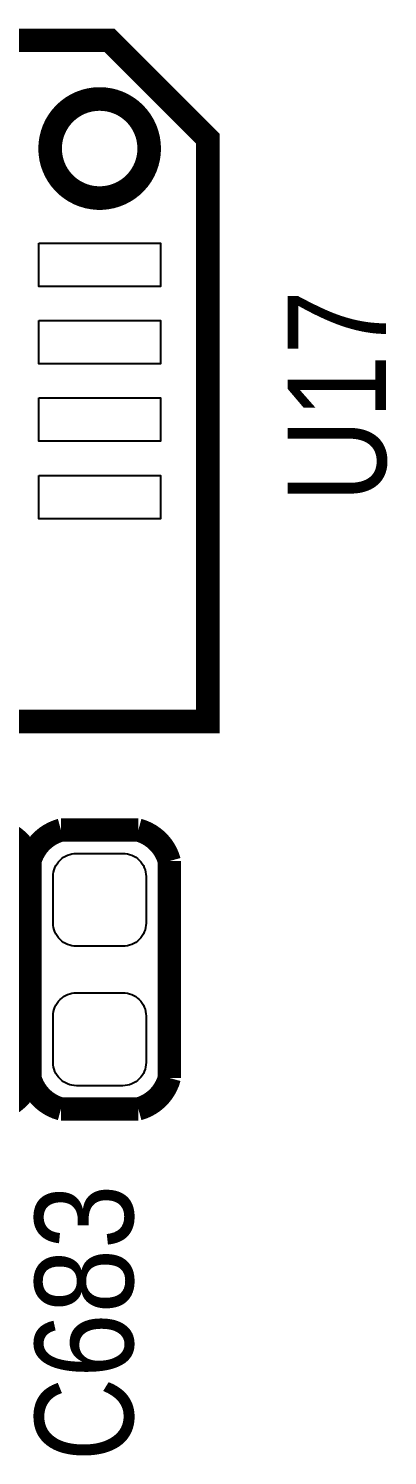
# Model space of a CAD drawing. Extents: x 35 to 236, y 10 to 166.
# Drawn here: x 84.09 to 86.41, y 109.11 to 118.32 of the extents above; entities that cross this region are included whole.
import ezdxf
from ezdxf.enums import TextEntityAlignment as Align

# ---------------------------------------------------------------- set-up
doc = ezdxf.new("R2010")
doc.units = 0
for name, color, linetype in [('PG_SILKSCREEN_TOP', 254, 'CONTINUOUS'), ('PIN_SOLDERMASK_TOP', 85, 'CONTINUOUS'), ('RD_SILKSCREEN_TOP', 142, 'CONTINUOUS')]:
    doc.layers.add(name, color=color, linetype=linetype)

msp = doc.modelspace()

# ---------------------------------------------------------------- linework, layer by layer
at = {"layer": 'PG_SILKSCREEN_TOP'}
for points, const_width in [([(85.2485, 113.8515), (85.2485, 117.6135), (84.6135, 118.2485), (80.8515, 118.2485), (80.8515, 113.8515), (85.2485, 113.8515)], 0.1524), ([(84.3, 111.35), (84.8, 111.35)], 0.15)]:
    msp.add_lwpolyline(points, dxfattribs=dict(at, const_width=const_width))
for points, const_width in [([(84.87, 117.55, 0.999999), (84.23, 117.55, 1.000001), (84.87, 117.55)], 0.1524), ([(83.9, 111.35, 0.265564), (84.1, 111.55), (84.1, 112.95, 0.265564), (83.9, 113.15), (83.4, 113.15, 0.265564), (83.2, 112.95), (83.2, 111.55, 0.265564), (83.4, 111.35)], 0.15), ([(84.8, 111.35, 0.265564), (85, 111.55), (85, 112.95, 0.265564), (84.8, 113.15), (84.3, 113.15, 0.265564), (84.1, 112.95), (84.1, 111.55, 0.265564), (84.3, 111.35)], 0.15)]:
    msp.add_lwpolyline(points, format="xyb", dxfattribs=dict(at, const_width=const_width))
at = {"layer": 'PIN_SOLDERMASK_TOP'}
for points in [[(84.1563, 116.9397), (84.9437, 116.9397), (84.9437, 116.6603), (84.1563, 116.6603)], [(84.1563, 116.4397), (84.9437, 116.4397), (84.9437, 116.1603), (84.1563, 116.1603)], [(84.1563, 115.9397), (84.9437, 115.9397), (84.9437, 115.6603), (84.1563, 115.6603)], [(84.1563, 115.4397), (84.9437, 115.4397), (84.9437, 115.1603), (84.1563, 115.1603)]]:
    msp.add_lwpolyline(points, close=True, dxfattribs=at)
for points in [[(84.25, 112.55), (84.25, 112.85, -0.414214), (84.4, 113), (84.7, 113, -0.414214), (84.85, 112.85), (84.85, 112.55, -0.414214), (84.7, 112.4), (84.4, 112.4, -0.414214)], [(84.25, 111.65), (84.25, 111.95, -0.414214), (84.4, 112.1), (84.7, 112.1, -0.414214), (84.85, 111.95), (84.85, 111.65, -0.414214), (84.7, 111.5), (84.4, 111.5, -0.414214)]]:
    msp.add_lwpolyline(points, format="xyb", close=True, dxfattribs=at)

# ---------------------------------------------------------------- texts
at = {"layer": 'RD_SILKSCREEN_TOP', "width": 0.88}
msp.add_text('U17', height=0.635, rotation=90, dxfattribs=at).set_placement((86.4, 115.95), align=Align.CENTER)
msp.add_text('C683', height=0.635, rotation=90, dxfattribs=at).set_placement((84.7667, 109.075))

doc.saveas('drawing.dxf')
